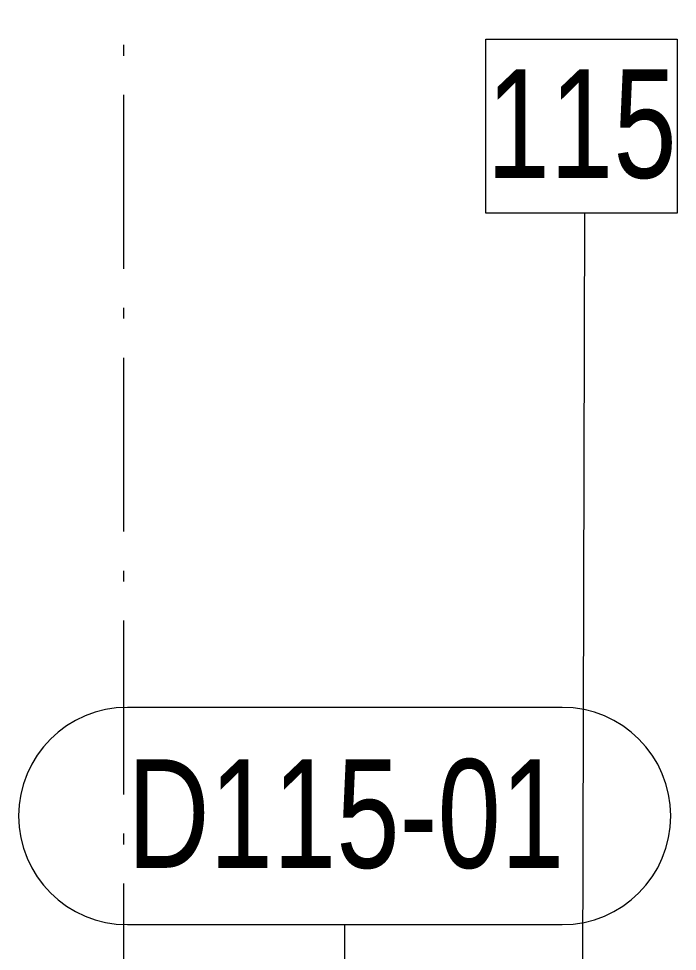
# Model space of a CAD drawing. Header units: metres. Extents: x -55 to 260, y -121 to 64.
# Drawn here: x 84.38 to 90.44, y -58.34 to -49.75 of the extents above; entities that cross this region are included whole.
import ezdxf

# ---------------------------------------------------------------- set-up
doc = ezdxf.new("R2010")
doc.units = ezdxf.units.M
doc.linetypes.add('01_Grid', pattern=[2.32, 1.6, -0.36, 0, -0.36])
for name, color, linetype, lineweight in [('03EJES-1', 1, '01_Grid', 5), ('29NOTAS', 2, 'Continuous', 5), ('32NOMZON', 2, 'Continuous', 5)]:
    doc.layers.add(name, color=color, linetype=linetype, lineweight=lineweight)
doc.styles.add('Arial_1', font='arial.ttf', dxfattribs={"width": 0.75, "height": 1})

# ---------------------------------------------------------------- blocks, each defined once
blk = doc.blocks.new('T_Door - Standard-1534403-A1 _ A700')
at = {"layer": '29NOTAS'}
for p, q in [((0.005, 0.0025), (-0.005, 0.0025)), ((-0.005, -0.0025), (0.005, -0.0025))]:
    blk.add_line(p, q, dxfattribs=at)
for centre, start, end in [((-0.005, 0), 90, 270), ((0.005, 0), 270, 90)]:
    blk.add_arc(centre, 0.0025, start, end, dxfattribs=at)

msp = doc.modelspace()

# ---------------------------------------------------------------- linework, layer by layer
at = {"layer": '03EJES-1'}
msp.add_line((85.344, -117.3961), (85.344, 60.3168), dxfattribs=at)
at = {"layer": '29NOTAS'}
msp.add_line((87.376, -60.8891), (87.376, -58.0942), dxfattribs=at)
at = {"layer": '32NOMZON'}
msp.add_line((89.5578, -62.4478), (89.5862, -51.5463), dxfattribs=at)
at = {"layer": '32NOMZON', "flags": 128}
msp.add_lwpolyline([(88.6739, -49.9423), (90.4359, -49.9423), (90.4359, -51.5463), (88.6739, -51.5463)], close=True, dxfattribs=at)

# ---------------------------------------------------------------- block references
at = {"layer": '29NOTAS', "xscale": 399.9999999999997, "yscale": 399.9999999999997, "zscale": 399.9999999999997}
msp.add_blockref('T_Door - Standard-1534403-A1 _ A700', (87.376, -57.0942), dxfattribs=at)

# ---------------------------------------------------------------- texts
at = {"layer": '29NOTAS', "insert": (85.3765, -56.5719), "char_height": 1, "width": 4.834176, "attachment_point": 1, "style": 'Arial_1'}
msp.add_mtext('D115-01', dxfattribs=at)
at = {"layer": '32NOMZON', "insert": (88.6819, -50.2203), "char_height": 1, "width": 2.092404, "attachment_point": 1, "style": 'Arial_1'}
msp.add_mtext('115', dxfattribs=at)

doc.saveas('drawing.dxf')
